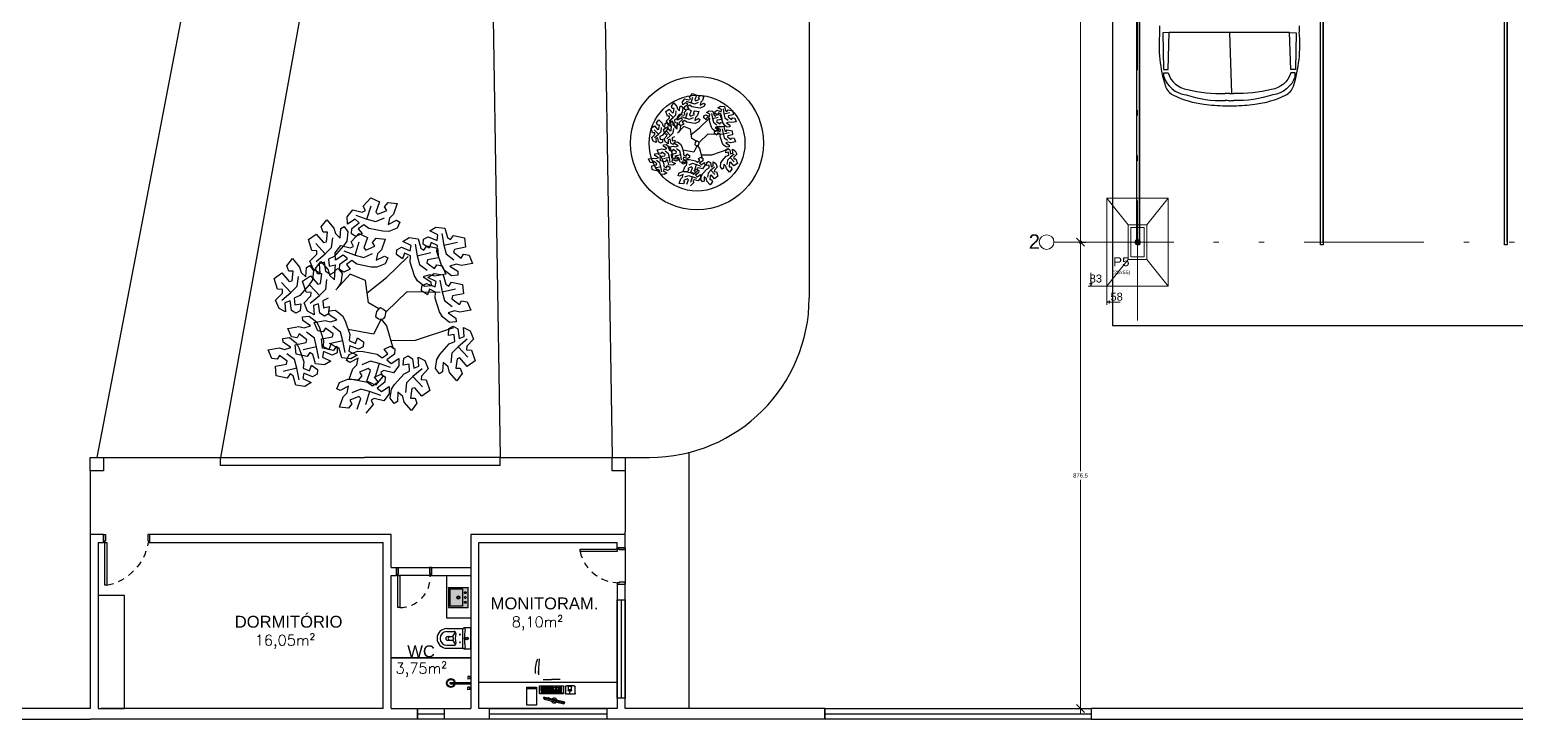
# Model space of a CAD drawing. Header units: inches. Extents: x -37 to 842, y -205 to 94.
# Drawn here: x -4.09 to 23.82, y -49.96 to -37.01 of the extents above; entities that cross this region are included whole.
import ezdxf
from ezdxf.enums import TextEntityAlignment as Align

# ---------------------------------------------------------------- set-up
doc = ezdxf.new("R2010")
doc.units = ezdxf.units.IN
doc.header["$MEASUREMENT"] = 0
for name, pattern in [('CYPE_RAYAPUNTOPUNTO', [0.45, 0.225, -0.075, 0, -0.075, 0, -0.075]), ('DASHED', [0.75, 0.5, -0.25]), ('HIDDEN2', [0.1875, 0.125, -0.0625])]:
    doc.linetypes.add(name, pattern=pattern)
for name, color, linetype in [('ABASE', 254, 'Continuous'), ('AL_MOBILIARIO', 8, 'Continuous'), ('ARQ-MOB', 253, 'Continuous'), ('ARQ-SAN', 253, 'Continuous')]:
    doc.layers.add(name, color=color, linetype=linetype)
for name, color, linetype, lineweight in [('ARQ-hatch san', 255, 'Continuous', 0), ('COTA_COTAS', 2, 'Continuous', 0), ('COTA_FORMAS', 11, 'CYPE_RAYAPUNTOPUNTO', 0), ('COTA_TEXTO', 191, 'Continuous', 0), ('COTAS_REF_LINHAS', 2, 'Continuous', 0), ('PILAR_BETAO', 2, 'Continuous', 0), ('PILAR_DIM', 103, 'Continuous', 9), ('PILAR_EIXOS', 1, 'Continuous', 0), ('PILAR_REF', 92, 'Continuous', 0), ('PONTO_FIXO', 1, 'Continuous', 0), ('SAP_CONTORNO', 41, 'Continuous', 9)]:
    doc.layers.add(name, color=color, linetype=linetype, lineweight=lineweight)
doc.styles.add('Arial', font='arial.ttf')
doc.styles.add('GA RO 1_50', font='romans.shx', dxfattribs={"height": 0.09})
doc.styles.get("Standard").update_dxf_attribs({"font": 'arial.ttf'})
doc.styles.add('T80-50', font='sanss___.ttf', dxfattribs={"height": 0.1})
doc.dimstyles.new('UM_50.000000', dxfattribs={"dimtxt": 0.2, "dimasz": 0.15, "dimexe": 0.1, "dimexo": 0.2, "dimgap": 0.1, "dimtad": 1, "dimtih": 1, "dimtoh": 1, "dimdec": 1, "dimlfac": 50, "dimzin": 0, "dimdsep": 46, "dimtxsty": 'Standard', "dimblk": 'OBLIQUE', "dimcen": 0.09, "dimdle": 0.1, "dimclrd": 256, "dimadec": 1, "dimazin": 2, "dimtfac": 1, "dimtdec": 1, "dimtofl": 0, "dimtmove": 0, "dimatfit": 3, "dimfxl": 1, "dimtolj": 1, "dimlwd": -1, "dimarcsym": 0})

# ---------------------------------------------------------------- blocks, each defined once
blk = doc.blocks.new('Eixos do pilar')
at = {"layer": 'PILAR_EIXOS'}
for p, q in [((0, -0.5), (0, 0.5)), ((-0.5, 0), (0.5, 0))]:
    blk.add_line(p, q, dxfattribs=at)
blk = doc.blocks.new('Ponto fixo Centro')
at = {"layer": 'PONTO_FIXO'}
h = blk.add_hatch(color=256, dxfattribs=at)
edge = h.paths.add_edge_path(flags=0)
edge.add_arc((0, 0), 0.001, 0, 360)
blk.add_circle((0, 0), 0.001, dxfattribs=at)
blk = doc.blocks.new('arv7p')
at = {"color": 0}
for p, q in [((110.549, -13.114), (110.69, -12.957)), ((110.619, -13.363), (110.695, -13.111)), ((110.69, -12.957), (110.854, -13.032)), ((110.854, -13.032), (110.784, -13.23)), ((110.95, -13.128), (111.016, -13.045)), ((111.016, -13.045), (111.186, -13.067)), ((111.186, -13.067), (111.116, -13.264)), ((109.759, -13.507), (109.862, -13.37)), ((109.862, -13.37), (109.998, -13.53)), ((110.249, -13.319), (110.352, -13.184)), ((110.254, -13.457), (110.249, -13.319)), ((110.396, -13.362), (110.254, -13.457)), ((110.352, -13.184), (110.53, -13.229)), ((110.475, -13.427), (110.396, -13.362)), ((110.409, -13.286), (110.619, -13.363)), ((110.53, -13.229), (110.591, -13.2)), ((110.591, -13.2), (110.549, -13.114)), ((110.549, -13.114), (110.549, -13.114)), ((110.619, -13.363), (110.782, -13.406)), ((110.782, -13.406), (110.949, -13.335)), ((110.784, -13.23), (110.824, -13.269)), ((110.824, -13.269), (110.991, -13.198)), ((110.991, -13.198), (110.95, -13.128)), ((111.042, -13.339), (111.015, -13.461)), ((111.015, -13.461), (111.174, -13.381)), ((111.116, -13.264), (111.042, -13.339)), ((111.174, -13.381), (111.237, -13.415)), ((109.519, -13.745), (109.666, -13.641)), ((109.666, -13.641), (109.802, -13.8)), ((109.797, -13.606), (109.759, -13.507)), ((109.878, -13.606), (109.797, -13.606)), ((109.857, -13.785), (109.878, -13.606)), ((109.998, -13.53), (110.025, -13.632)), ((110.025, -13.632), (110.118, -13.715)), ((110.118, -13.715), (110.128, -13.538)), ((110.128, -13.538), (110.188, -13.501)), ((110.188, -13.501), (110.262, -13.601)), ((110.262, -13.601), (110.238, -13.771)), ((110.324, -13.785), (110.465, -13.628)), ((110.329, -13.637), (110.333, -13.537)), ((110.408, -13.686), (110.329, -13.637)), ((110.333, -13.537), (110.475, -13.427)), ((110.333, -13.537), (110.333, -13.537)), ((110.529, -13.628), (110.408, -13.686)), ((110.562, -13.468), (110.456, -13.541)), ((110.456, -13.541), (110.529, -13.628)), ((110.465, -13.628), (110.629, -13.703)), ((110.656, -13.534), (110.562, -13.468)), ((110.919, -13.588), (110.656, -13.534)), ((111.027, -13.592), (110.919, -13.588)), ((111.187, -13.528), (111.027, -13.592)), ((111.237, -13.415), (111.187, -13.528)), ((111.797, -13.581), (111.915, -13.508)), ((111.951, -13.657), (111.797, -13.581)), ((111.915, -13.508), (112.083, -13.529)), ((111.935, -13.758), (111.951, -13.657)), ((112.024, -13.63), (112.062, -13.85)), ((112.083, -13.529), (112.134, -13.706)), ((112.189, -13.744), (112.243, -13.665)), ((112.243, -13.665), (112.243, -13.665)), ((112.243, -13.665), (112.449, -13.709)), ((109.584, -13.946), (109.519, -13.745)), ((109.68, -13.953), (109.584, -13.946)), ((109.584, -13.946), (109.584, -13.946)), ((109.835, -14.009), (109.655, -13.818)), ((109.802, -13.8), (109.857, -13.785)), ((109.835, -14.009), (109.954, -13.89)), ((109.954, -13.89), (109.976, -13.71)), ((110.18, -13.862), (110.002, -14.063)), ((110.024, -13.99), (110.127, -13.855)), ((110.127, -13.855), (110.305, -13.9)), ((110.238, -13.771), (110.18, -13.862)), ((110.305, -13.9), (110.366, -13.871)), ((110.366, -13.871), (110.324, -13.785)), ((110.324, -13.785), (110.324, -13.785)), ((110.395, -14.034), (110.471, -13.783)), ((110.629, -13.703), (110.559, -13.901)), ((110.559, -13.901), (110.599, -13.941)), ((110.599, -13.941), (110.766, -13.87)), ((110.725, -13.799), (110.791, -13.717)), ((110.766, -13.87), (110.725, -13.799)), ((110.791, -13.717), (110.961, -13.738)), ((110.891, -13.935), (110.817, -14.01)), ((110.961, -13.738), (110.891, -13.935)), ((111.174, -14.027), (111.177, -13.935)), ((111.177, -13.935), (111.265, -13.889)), ((111.265, -13.889), (111.265, -13.889)), ((111.265, -13.889), (111.432, -13.957)), ((111.294, -13.78), (111.412, -13.706)), ((111.448, -13.856), (111.294, -13.78)), ((111.412, -13.706), (111.58, -13.728)), ((111.432, -13.957), (111.448, -13.856)), ((111.521, -13.829), (111.56, -14.049)), ((111.58, -13.728), (111.631, -13.905)), ((111.631, -13.905), (111.686, -13.943)), ((111.677, -13.829), (111.68, -13.736)), ((111.787, -13.905), (111.677, -13.829)), ((111.68, -13.736), (111.768, -13.69)), ((111.686, -13.943), (111.74, -13.864)), ((111.74, -13.864), (111.74, -13.864)), ((111.74, -13.864), (111.946, -13.908)), ((111.768, -13.69), (111.768, -13.69)), ((111.768, -13.69), (111.935, -13.758)), ((111.826, -13.799), (111.787, -13.905)), ((111.942, -13.853), (111.826, -13.799)), ((111.932, -13.968), (111.942, -13.853)), ((111.946, -13.908), (111.963, -14.087)), ((112.062, -13.85), (112.318, -13.791)), ((112.062, -13.85), (112.106, -14.014)), ((112.134, -13.706), (112.189, -13.744)), ((112.26, -13.927), (112.245, -13.981)), ((112.466, -13.888), (112.26, -13.927)), ((112.449, -13.709), (112.466, -13.888)), ((109.114, -14.237), (109.217, -14.101)), ((109.217, -14.101), (109.353, -14.26)), ((109.546, -14.152), (109.674, -14.019)), ((109.612, -14.308), (109.546, -14.152)), ((109.649, -14.29), (109.753, -14.154)), ((109.664, -14.153), (109.835, -14.009)), ((109.674, -14.019), (109.68, -13.953)), ((109.819, -14.166), (109.723, -14.202)), ((109.723, -14.202), (109.734, -14.373)), ((109.753, -14.154), (109.888, -14.313)), ((109.843, -14.344), (109.819, -14.166)), ((110.002, -14.063), (109.898, -14.112)), ((109.898, -14.112), (109.908, -14.24)), ((109.908, -14.24), (110.02, -14.221)), ((110.02, -14.221), (110.009, -14.354)), ((110.029, -14.129), (110.024, -13.99)), ((110.172, -14.034), (110.029, -14.129)), ((110.104, -14.308), (110.108, -14.208)), ((110.108, -14.208), (110.251, -14.098)), ((110.108, -14.208), (110.108, -14.208)), ((110.251, -14.098), (110.172, -14.034)), ((110.184, -13.957), (110.395, -14.034)), ((110.337, -14.139), (110.231, -14.213)), ((110.231, -14.213), (110.304, -14.3)), ((110.431, -14.205), (110.337, -14.139)), ((110.395, -14.034), (110.558, -14.078)), ((110.695, -14.259), (110.431, -14.205)), ((110.558, -14.078), (110.724, -14.007)), ((110.817, -14.01), (110.79, -14.132)), ((110.79, -14.132), (110.949, -14.053)), ((110.962, -14.199), (110.802, -14.263)), ((110.949, -14.053), (111.012, -14.086)), ((111.012, -14.086), (110.962, -14.199)), ((110.988, -14.459), (111.394, -14.059)), ((111.284, -14.103), (111.174, -14.027)), ((111.323, -13.997), (111.284, -14.103)), ((111.439, -14.052), (111.323, -13.997)), ((111.429, -14.167), (111.439, -14.052)), ((111.514, -14.422), (111.429, -14.167)), ((111.56, -14.049), (111.815, -13.989)), ((111.56, -14.049), (111.603, -14.212)), ((111.603, -14.212), (111.748, -14.321)), ((111.757, -14.125), (111.742, -14.18)), ((111.742, -14.18), (111.887, -14.288)), ((111.963, -14.087), (111.757, -14.125)), ((111.887, -14.288), (111.928, -14.218)), ((111.928, -14.218), (112.033, -14.234)), ((112.017, -14.223), (111.932, -13.968)), ((112.068, -14.318), (112.017, -14.223)), ((112.106, -14.014), (112.251, -14.123)), ((112.294, -14.204), (112.175, -14.242)), ((112.245, -13.981), (112.39, -14.09)), ((112.396, -14.231), (112.294, -14.204)), ((112.39, -14.09), (112.431, -14.019)), ((112.602, -14.193), (112.396, -14.231)), ((112.431, -14.019), (112.535, -14.036)), ((112.535, -14.036), (112.602, -14.193)), ((108.875, -14.475), (109.021, -14.371)), ((108.94, -14.676), (108.875, -14.475)), ((109.021, -14.371), (109.158, -14.53)), ((109.152, -14.336), (109.114, -14.237)), ((109.234, -14.336), (109.152, -14.336)), ((109.212, -14.516), (109.234, -14.336)), ((109.31, -14.62), (109.332, -14.44)), ((109.353, -14.26), (109.381, -14.362)), ((109.381, -14.362), (109.473, -14.446)), ((109.41, -14.528), (109.556, -14.424)), ((109.473, -14.446), (109.484, -14.269)), ((109.484, -14.269), (109.544, -14.231)), ((109.593, -14.501), (109.536, -14.592)), ((109.544, -14.231), (109.617, -14.331)), ((109.556, -14.424), (109.693, -14.583)), ((109.617, -14.331), (109.593, -14.501)), ((109.734, -14.373), (109.612, -14.308)), ((109.687, -14.389), (109.649, -14.29)), ((109.769, -14.389), (109.687, -14.389)), ((109.747, -14.568), (109.769, -14.389)), ((109.927, -14.398), (109.843, -14.344)), ((109.843, -14.344), (109.843, -14.344)), ((109.845, -14.673), (109.867, -14.493)), ((109.888, -14.313), (109.916, -14.415)), ((109.916, -14.415), (110.008, -14.498)), ((110.009, -14.354), (109.927, -14.398)), ((110.008, -14.498), (110.019, -14.321)), ((110.019, -14.321), (110.079, -14.284)), ((110.301, -14.396), (110.031, -14.69)), ((110.079, -14.284), (110.152, -14.384)), ((110.183, -14.357), (110.104, -14.308)), ((110.152, -14.384), (110.128, -14.554)), ((110.304, -14.3), (110.183, -14.357)), ((110.594, -14.511), (110.301, -14.396)), ((110.625, -14.744), (110.988, -14.459)), ((110.802, -14.263), (110.695, -14.259)), ((111.565, -14.517), (111.514, -14.422)), ((111.791, -14.403), (111.672, -14.441)), ((111.672, -14.441), (111.82, -14.539)), ((111.763, -14.458), (111.881, -14.384)), ((111.917, -14.534), (111.763, -14.458)), ((111.893, -14.43), (111.791, -14.403)), ((111.881, -14.384), (112.049, -14.406)), ((112.099, -14.392), (111.893, -14.43)), ((111.99, -14.507), (112.029, -14.727)), ((112.033, -14.234), (112.099, -14.392)), ((112.049, -14.406), (112.1, -14.583)), ((112.203, -14.424), (112.068, -14.318)), ((112.175, -14.242), (112.323, -14.34)), ((112.326, -14.411), (112.203, -14.424)), ((112.323, -14.34), (112.326, -14.411)), ((108.902, -14.882), (109.03, -14.749)), ((109.035, -14.683), (108.94, -14.676)), ((108.94, -14.676), (108.94, -14.676)), ((109.19, -14.739), (109.011, -14.548)), ((109.019, -14.883), (109.19, -14.739)), ((109.03, -14.749), (109.035, -14.683)), ((109.158, -14.53), (109.212, -14.516)), ((109.19, -14.739), (109.31, -14.62)), ((109.536, -14.592), (109.357, -14.793)), ((109.475, -14.729), (109.41, -14.528)), ((109.57, -14.736), (109.475, -14.729)), ((109.475, -14.729), (109.475, -14.729)), ((109.725, -14.792), (109.546, -14.601)), ((109.565, -14.802), (109.57, -14.736)), ((109.693, -14.583), (109.747, -14.568)), ((109.725, -14.792), (109.845, -14.673)), ((110.128, -14.554), (110.071, -14.645)), ((110.65, -14.932), (110.594, -14.511)), ((110.977, -15.1), (111.371, -14.722)), ((111.371, -14.722), (111.991, -14.732)), ((111.7, -14.623), (111.565, -14.517)), ((111.643, -14.705), (111.646, -14.613)), ((111.753, -14.781), (111.643, -14.705)), ((111.646, -14.613), (111.734, -14.567)), ((111.823, -14.61), (111.7, -14.623)), ((111.734, -14.567), (111.734, -14.567)), ((111.734, -14.567), (111.901, -14.634)), ((111.792, -14.675), (111.753, -14.781)), ((111.908, -14.73), (111.792, -14.675)), ((111.82, -14.539), (111.823, -14.61)), ((111.899, -14.844), (111.908, -14.73)), ((111.901, -14.634), (111.917, -14.534)), ((112.029, -14.727), (112.284, -14.667)), ((112.029, -14.727), (112.072, -14.89)), ((112.1, -14.583), (112.155, -14.621)), ((112.155, -14.621), (112.209, -14.542)), ((112.209, -14.542), (112.209, -14.542)), ((112.209, -14.542), (112.415, -14.586)), ((112.432, -14.765), (112.226, -14.803)), ((112.415, -14.586), (112.432, -14.765)), ((108.967, -15.038), (108.902, -14.882)), ((109.09, -15.103), (108.967, -15.038)), ((109.174, -14.896), (109.079, -14.932)), ((109.079, -14.932), (109.09, -15.103)), ((109.198, -15.074), (109.174, -14.896)), ((109.357, -14.793), (109.253, -14.842)), ((109.253, -14.842), (109.264, -14.97)), ((109.264, -14.97), (109.375, -14.951)), ((109.375, -14.951), (109.364, -15.084)), ((109.437, -14.935), (109.565, -14.802)), ((109.502, -15.091), (109.437, -14.935)), ((109.554, -14.936), (109.725, -14.792)), ((109.709, -14.949), (109.614, -14.985)), ((109.614, -14.985), (109.625, -15.156)), ((109.733, -15.127), (109.709, -14.949)), ((109.892, -14.846), (109.788, -14.895)), ((109.788, -14.895), (109.799, -15.023)), ((109.799, -15.023), (109.91, -15.004)), ((109.91, -15.004), (109.899, -15.137)), ((110.842, -15.047), (110.65, -14.932)), ((110.841, -15.047), (110.798, -15.097)), ((110.874, -15.028), (110.841, -15.047)), ((110.931, -15.06), (110.874, -15.028)), ((110.977, -15.1), (110.931, -15.06)), ((111.983, -15.1), (111.899, -14.844)), ((112.072, -14.89), (112.217, -14.999)), ((112.226, -14.803), (112.211, -14.858)), ((112.211, -14.858), (112.356, -14.966)), ((112.356, -14.966), (112.397, -14.896)), ((112.397, -14.896), (112.502, -14.912)), ((112.502, -14.912), (112.568, -15.07)), ((109.283, -15.128), (109.198, -15.074)), ((109.198, -15.074), (109.198, -15.074)), ((109.364, -15.084), (109.283, -15.128)), ((109.41, -15.196), (109.533, -15.183)), ((109.412, -15.267), (109.41, -15.196)), ((109.56, -15.365), (109.412, -15.267)), ((109.625, -15.156), (109.502, -15.091)), ((109.533, -15.183), (109.668, -15.289)), ((109.627, -15.301), (109.834, -15.263)), ((109.694, -15.459), (109.627, -15.301)), ((109.668, -15.289), (109.719, -15.384)), ((109.818, -15.181), (109.733, -15.127)), ((109.733, -15.127), (109.733, -15.127)), ((109.899, -15.137), (109.818, -15.181)), ((109.834, -15.263), (109.935, -15.291)), ((109.903, -15.084), (110.027, -15.07)), ((109.906, -15.155), (109.903, -15.084)), ((110.054, -15.252), (109.906, -15.155)), ((109.935, -15.291), (110.054, -15.252)), ((110.027, -15.07), (110.162, -15.176)), ((110.162, -15.176), (110.212, -15.272)), ((110.212, -15.272), (110.297, -15.527)), ((110.887, -15.237), (110.74, -15.521)), ((110.798, -15.097), (110.781, -15.186)), ((110.781, -15.186), (110.832, -15.233)), ((110.832, -15.233), (110.887, -15.237)), ((110.887, -15.237), (110.933, -15.228)), ((110.887, -15.237), (110.988, -15.363)), ((110.933, -15.228), (110.961, -15.194)), ((110.961, -15.194), (110.975, -15.121)), ((110.975, -15.121), (110.977, -15.1)), ((112.034, -15.195), (111.983, -15.1)), ((112.169, -15.301), (112.034, -15.195)), ((112.26, -15.081), (112.141, -15.119)), ((112.141, -15.119), (112.289, -15.217)), ((112.292, -15.288), (112.169, -15.301)), ((112.362, -15.108), (112.26, -15.081)), ((112.289, -15.217), (112.292, -15.288)), ((112.568, -15.07), (112.362, -15.108)), ((109.039, -15.6), (109.162, -15.586)), ((109.042, -15.671), (109.039, -15.6)), ((109.134, -15.414), (109.34, -15.376)), ((109.2, -15.571), (109.134, -15.414)), ((109.162, -15.586), (109.297, -15.692)), ((109.305, -15.588), (109.2, -15.571)), ((109.345, -15.517), (109.305, -15.588)), ((109.34, -15.376), (109.441, -15.403)), ((109.49, -15.626), (109.345, -15.517)), ((109.441, -15.403), (109.56, -15.365)), ((109.63, -15.593), (109.485, -15.484)), ((109.673, -15.757), (109.63, -15.593)), ((109.798, -15.476), (109.694, -15.459)), ((109.719, -15.384), (109.803, -15.639)), ((109.763, -15.606), (109.969, -15.568)), ((109.781, -15.786), (109.763, -15.606)), ((109.839, -15.405), (109.798, -15.476)), ((109.984, -15.514), (109.839, -15.405)), ((109.969, -15.568), (109.984, -15.514)), ((110.123, -15.481), (109.979, -15.372)), ((110.167, -15.644), (110.123, -15.481)), ((110.74, -15.521), (110.267, -15.436)), ((110.297, -15.527), (110.287, -15.641)), ((110.403, -15.696), (110.443, -15.59)), ((110.443, -15.59), (110.553, -15.666)), ((110.988, -15.363), (111.112, -15.794)), ((111.529, -15.636), (112.25, -15.394)), ((112.147, -15.547), (112.158, -15.413)), ((112.259, -15.528), (112.147, -15.547)), ((112.158, -15.413), (112.24, -15.37)), ((112.24, -15.37), (112.324, -15.423)), ((112.269, -15.656), (112.259, -15.528)), ((112.324, -15.423), (112.324, -15.423)), ((112.324, -15.423), (112.348, -15.602)), ((112.503, -15.615), (112.332, -15.758)), ((112.348, -15.602), (112.444, -15.565)), ((112.444, -15.565), (112.433, -15.394)), ((112.433, -15.394), (112.555, -15.459)), ((112.62, -15.616), (112.493, -15.748)), ((112.555, -15.459), (112.62, -15.616)), ((108.763, -15.817), (108.969, -15.78)), ((108.83, -15.975), (108.763, -15.817)), ((108.969, -15.78), (109.071, -15.807)), ((109.19, -15.769), (109.042, -15.671)), ((109.071, -15.807), (109.19, -15.769)), ((109.259, -15.997), (109.114, -15.888)), ((109.27, -15.719), (109.476, -15.68)), ((109.287, -15.898), (109.27, -15.719)), ((109.493, -15.942), (109.287, -15.898)), ((109.297, -15.692), (109.348, -15.788)), ((109.348, -15.788), (109.433, -16.043)), ((109.673, -15.757), (109.418, -15.816)), ((109.476, -15.68), (109.49, -15.626)), ((109.547, -15.863), (109.493, -15.942)), ((109.602, -15.901), (109.547, -15.863)), ((109.652, -16.078), (109.602, -15.901)), ((109.712, -15.977), (109.673, -15.757)), ((109.987, -15.829), (109.781, -15.786)), ((109.801, -15.849), (109.785, -15.95)), ((109.803, -15.639), (109.794, -15.754)), ((109.794, -15.754), (109.91, -15.808)), ((109.967, -15.917), (109.801, -15.849)), ((109.91, -15.808), (109.949, -15.702)), ((110.167, -15.644), (109.911, -15.704)), ((109.949, -15.702), (110.059, -15.778)), ((110.056, -15.871), (109.967, -15.917)), ((110.041, -15.75), (109.987, -15.829)), ((109.987, -15.829), (109.987, -15.829)), ((110.096, -15.788), (110.041, -15.75)), ((110.059, -15.778), (110.056, -15.871)), ((110.146, -15.965), (110.096, -15.788)), ((110.206, -15.865), (110.167, -15.644)), ((110.295, -15.737), (110.278, -15.837)), ((110.278, -15.837), (110.432, -15.914)), ((110.282, -15.905), (110.441, -15.841)), ((110.287, -15.641), (110.403, -15.696)), ((110.461, -15.805), (110.295, -15.737)), ((110.441, -15.841), (110.549, -15.845)), ((110.55, -15.759), (110.461, -15.805)), ((110.461, -15.805), (110.461, -15.805)), ((110.549, -15.845), (110.812, -15.899)), ((110.553, -15.666), (110.55, -15.759)), ((110.812, -15.899), (110.907, -15.965)), ((110.907, -15.965), (111.012, -15.891)), ((110.94, -15.804), (111.061, -15.747)), ((111.012, -15.891), (110.94, -15.804)), ((111.135, -15.896), (110.993, -16.006)), ((111.061, -15.747), (111.139, -15.796)), ((111.068, -15.639), (111.529, -15.636)), ((111.139, -15.796), (111.135, -15.896)), ((111.135, -15.896), (111.135, -15.896)), ((111.986, -15.905), (112.165, -15.704)), ((112.165, -15.704), (112.269, -15.656)), ((112.212, -15.878), (112.191, -16.058)), ((112.332, -15.758), (112.212, -15.878)), ((112.332, -15.758), (112.512, -15.95)), ((112.493, -15.748), (112.487, -15.815)), ((112.487, -15.815), (112.582, -15.822)), ((112.582, -15.822), (112.582, -15.822)), ((112.582, -15.822), (112.648, -16.022)), ((108.934, -15.992), (108.83, -15.975)), ((108.899, -16.122), (109.105, -16.084)), ((108.916, -16.302), (108.899, -16.122)), ((108.975, -15.921), (108.934, -15.992)), ((109.12, -16.03), (108.975, -15.921)), ((109.303, -16.16), (109.047, -16.22)), ((109.105, -16.084), (109.12, -16.03)), ((109.303, -16.16), (109.259, -15.997)), ((109.342, -16.381), (109.303, -16.16)), ((109.433, -16.043), (109.423, -16.158)), ((109.423, -16.158), (109.539, -16.212)), ((109.493, -15.942), (109.493, -15.942)), ((109.539, -16.212), (109.578, -16.106)), ((109.578, -16.106), (109.689, -16.182)), ((109.821, -16.099), (109.652, -16.078)), ((109.689, -16.182), (109.685, -16.275)), ((109.785, -15.95), (109.938, -16.026)), ((109.938, -16.026), (109.821, -16.099)), ((109.967, -15.917), (109.967, -15.917)), ((110.314, -15.987), (110.146, -15.965)), ((110.232, -16.018), (110.282, -15.905)), ((110.295, -16.051), (110.232, -16.018)), ((110.282, -16.366), (110.352, -16.169)), ((110.453, -15.972), (110.295, -16.051)), ((110.432, -15.914), (110.314, -15.987)), ((110.352, -16.169), (110.427, -16.094)), ((110.427, -16.094), (110.453, -15.972)), ((110.644, -16.163), (110.478, -16.235)), ((110.686, -16.026), (110.519, -16.097)), ((110.684, -16.203), (110.644, -16.163)), ((110.849, -16.07), (110.686, -16.026)), ((110.849, -16.07), (110.773, -16.322)), ((111.059, -16.147), (110.849, -16.07)), ((110.993, -16.006), (111.072, -16.07)), ((111.072, -16.07), (111.215, -15.975)), ((111.22, -16.114), (111.117, -16.249)), ((111.215, -15.975), (111.22, -16.114)), ((111.297, -16.105), (111.308, -15.972)), ((111.409, -16.086), (111.297, -16.105)), ((111.308, -15.972), (111.39, -15.928)), ((111.39, -15.928), (111.474, -15.982)), ((111.42, -16.214), (111.409, -16.086)), ((111.474, -15.982), (111.474, -15.982)), ((111.474, -15.982), (111.499, -16.16)), ((111.654, -16.173), (111.482, -16.317)), ((111.499, -16.16), (111.594, -16.124)), ((111.594, -16.124), (111.583, -15.953)), ((111.583, -15.953), (111.705, -16.018)), ((111.771, -16.174), (111.643, -16.307)), ((111.705, -16.018), (111.771, -16.174)), ((111.905, -16.167), (111.929, -15.997)), ((111.978, -16.267), (111.905, -16.167)), ((111.929, -15.997), (111.986, -15.905)), ((112.049, -16.052), (112.038, -16.229)), ((112.142, -16.136), (112.049, -16.052)), ((112.169, -16.238), (112.142, -16.136)), ((112.31, -15.982), (112.289, -16.162)), ((112.289, -16.162), (112.37, -16.162)), ((112.365, -15.968), (112.31, -15.982)), ((112.501, -16.127), (112.365, -15.968)), ((112.37, -16.162), (112.408, -16.261)), ((112.648, -16.022), (112.501, -16.127)), ((109.122, -16.345), (108.916, -16.302)), ((109.176, -16.267), (109.122, -16.345)), ((109.122, -16.345), (109.122, -16.345)), ((109.231, -16.305), (109.176, -16.267)), ((109.282, -16.481), (109.231, -16.305)), ((109.43, -16.253), (109.414, -16.354)), ((109.414, -16.354), (109.568, -16.43)), ((109.597, -16.321), (109.43, -16.253)), ((109.568, -16.43), (109.45, -16.503)), ((109.685, -16.275), (109.597, -16.321)), ((109.597, -16.321), (109.597, -16.321)), ((110.05, -16.545), (110.1, -16.431)), ((110.1, -16.431), (110.259, -16.367)), ((110.259, -16.367), (110.367, -16.371)), ((110.452, -16.387), (110.282, -16.366)), ((110.367, -16.371), (110.631, -16.425)), ((110.519, -16.305), (110.452, -16.387)), ((110.478, -16.235), (110.519, -16.305)), ((110.614, -16.401), (110.684, -16.203)), ((110.778, -16.476), (110.614, -16.401)), ((110.631, -16.425), (110.725, -16.491)), ((110.725, -16.491), (110.83, -16.418)), ((110.758, -16.331), (110.879, -16.273)), ((110.83, -16.418), (110.758, -16.331)), ((110.919, -16.319), (110.778, -16.476)), ((110.953, -16.422), (110.811, -16.533)), ((110.938, -16.204), (110.878, -16.233)), ((110.878, -16.233), (110.919, -16.319)), ((110.879, -16.273), (110.958, -16.322)), ((110.919, -16.319), (110.919, -16.319)), ((111.117, -16.249), (110.938, -16.204)), ((110.958, -16.322), (110.953, -16.422)), ((110.953, -16.422), (110.953, -16.422)), ((111.137, -16.464), (111.316, -16.263)), ((111.316, -16.263), (111.42, -16.214)), ((111.363, -16.436), (111.341, -16.616)), ((111.482, -16.317), (111.363, -16.436)), ((111.482, -16.317), (111.662, -16.508)), ((111.643, -16.307), (111.637, -16.373)), ((111.637, -16.373), (111.733, -16.38)), ((111.733, -16.38), (111.733, -16.38)), ((111.733, -16.38), (111.798, -16.581)), ((112.038, -16.229), (111.978, -16.267)), ((112.305, -16.397), (112.169, -16.238)), ((112.408, -16.261), (112.305, -16.397)), ((109.45, -16.503), (109.282, -16.481)), ((110.113, -16.578), (110.05, -16.545)), ((110.101, -16.893), (110.171, -16.695)), ((110.271, -16.499), (110.113, -16.578)), ((110.171, -16.695), (110.245, -16.621)), ((110.245, -16.621), (110.271, -16.499)), ((110.463, -16.69), (110.296, -16.761)), ((110.504, -16.553), (110.337, -16.624)), ((110.433, -16.927), (110.502, -16.73)), ((110.502, -16.73), (110.463, -16.69)), ((110.667, -16.597), (110.504, -16.553)), ((110.667, -16.597), (110.591, -16.848)), ((110.877, -16.673), (110.667, -16.597)), ((110.756, -16.731), (110.696, -16.759)), ((110.935, -16.775), (110.756, -16.731)), ((110.811, -16.533), (110.89, -16.597)), ((110.89, -16.597), (111.033, -16.502)), ((111.038, -16.64), (110.935, -16.775)), ((111.033, -16.502), (111.038, -16.64)), ((111.055, -16.725), (111.08, -16.555)), ((111.129, -16.825), (111.055, -16.725)), ((111.08, -16.555), (111.137, -16.464)), ((111.199, -16.61), (111.189, -16.787)), ((111.292, -16.694), (111.199, -16.61)), ((111.319, -16.796), (111.292, -16.694)), ((111.461, -16.54), (111.439, -16.72)), ((111.439, -16.72), (111.521, -16.72)), ((111.515, -16.526), (111.461, -16.54)), ((111.651, -16.685), (111.515, -16.526)), ((111.521, -16.72), (111.558, -16.819)), ((111.798, -16.581), (111.651, -16.685)), ((110.27, -16.914), (110.101, -16.893)), ((110.337, -16.832), (110.27, -16.914)), ((110.296, -16.761), (110.337, -16.832)), ((110.737, -16.845), (110.596, -17.002)), ((110.696, -16.759), (110.737, -16.845)), ((110.737, -16.845), (110.737, -16.845)), ((111.189, -16.787), (111.129, -16.825)), ((111.455, -16.955), (111.319, -16.796)), ((111.558, -16.819), (111.455, -16.955))]:
    blk.add_line(p, q, dxfattribs=at)
blk = doc.blocks.new('BACIA')
at = {"layer": 'ARQ-SAN'}
for p, q in [((-8575.33, 17786.267), (-8575.33, 17785.963)), ((-8575.275, 17786.267), (-8575.275, 17786.131)), ((-8575.182, 17786.157), (-8575.263, 17786.107)), ((-8575.18, 17786.253), (-8575.18, 17786.167)), ((-8575.125, 17786.152), (-8575.165, 17786.152)), ((-8575.11, 17786.253), (-8575.11, 17786.167)), ((-8575.109, 17786.157), (-8575.028, 17786.108)), ((-8575.015, 17786.267), (-8575.015, 17786.131)), ((-8574.96, 17786.267), (-8574.96, 17785.964)), ((-8575.345, 17785.832), (-8575.345, 17785.941)), ((-8575.33, 17785.817), (-8574.96, 17785.817)), ((-8575.32, 17785.966), (-8574.97, 17785.966)), ((-8574.945, 17785.832), (-8574.945, 17785.941))]:
    blk.add_line(p, q, dxfattribs=at)
for radius in [0.025, 0.018]:
    blk.add_circle((-8575.145, 17785.894), radius, dxfattribs=at)
for centre, radius, start, end in [((-8575.145, 17786.267), 0.185, 0.0016, 180.0016), ((-8575.145, 17786.267), 0.13, 0.0016, 180.0016), ((-8575.243, 17786.131), 0.032, 180.0016, 283.3342), ((-8575.145, 17785.718), 0.393, 76.6654, 103.3269), ((-8575.218, 17786.022), 0.0075, 90.0016, 270.0016), ((-8575.218, 17786.022), 0.0075, 270.0016, 90.0016), ((-8575.145, 17786.253), 0.035, 0.0016, 180.0016), ((-8575.17, 17786.226), 0.01, 116.4013, 180.0016), ((-8575.165, 17786.167), 0.015, 180.0016, 269.9975), ((-8575.145, 17786.176), 0.0663, 63.6164, 116.3867), ((-8575.125, 17786.167), 0.015, 270.0094, 359.9937), ((-8575.12, 17786.226), 0.01, 0.0016, 63.6018), ((-8575.073, 17786.022), 0.0075, 90.0016, 270.0016), ((-8575.073, 17786.022), 0.0075, 270.0016, 90.0016), ((-8575.047, 17786.131), 0.032, 256.6692, 0.0016), ((-8575.32, 17785.941), 0.025, 89.999, 180.0041), ((-8575.33, 17785.832), 0.015, 180.0016, 269.9975), ((-8575.315, 17785.95), 0.025, 180.0016, 280.5955), ((-8575.145, 17785.041), 0.9, 79.4075, 100.5881), ((-8574.975, 17785.95), 0.025, 259.4091, 359.7684), ((-8574.97, 17785.941), 0.025, 359.999, 90.0041), ((-8574.96, 17785.832), 0.015, 270.0094, 359.9937)]:
    blk.add_arc(centre, radius, start, end, dxfattribs=at)
blk = doc.blocks.new('L73_p')
at = {"layer": 'ARQ-hatch san', "true_color": 0xffffff}
h = blk.add_hatch(color=7, dxfattribs=at)
h.dxf.hatch_style = 2
h.paths.add_polyline_path([(-0.203, -0.201, 0.414214), (-0.201, -0.203), (0.201, -0.203, 0.414214), (0.203, -0.201), (0.203, 0.201, 0.416666), (0.201, 0.203), (-0.201, 0.203, 0.414214), (-0.203, 0.201)])
h.paths.add_polyline_path([(0.173, 0.088, -0.414601), (0.178, 0.083), (0.177, -0.173, -0.413826), (0.173, -0.177), (-0.172, -0.177, -0.06721), (-0.174, -0.177), (-0.175, -0.177), (-0.175, -0.177, -0.054879), (-0.176, -0.176), (-0.176, -0.176), (-0.176, -0.176, -0.066644), (-0.177, -0.175), (-0.177, -0.174), (-0.177, -0.174, -0.052691), (-0.178, -0.172), (-0.178, 0.083, -0.414578), (-0.173, 0.088)], flags=16)
h.paths.add_polyline_path([(-0.101, 0.163, -1), (-0.101, 0.128, -1)], flags=16)
h.paths.add_polyline_path([(0, 0.163, -1), (0, 0.128, -1)], flags=0)
h.paths.add_polyline_path([(0, 0.033, -1), (0, -0.033, -1)], flags=0)
h.paths.add_polyline_path([(0, 0.023, -1), (0, -0.023, -1)], flags=0)
h.paths.add_polyline_path([(0.101, 0.163, -1), (0.101, 0.128, -1)], flags=16)
h.paths.add_polyline_path([(-0.101, 0.163, 1), (-0.101, 0.128, 1)], flags=0)
h.paths.add_polyline_path([(0, 0.128, 1), (0, 0.163, 1)], flags=16)
h.paths.add_polyline_path([(0.101, 0.128, 1), (0.101, 0.163, 1)], flags=16)
for points in [[(0.201, -0.203), (-0.201, -0.203, -0.414214), (-0.203, -0.201), (-0.203, 0.201, -0.414214), (-0.201, 0.203), (0.201, 0.203)], [(-0.178, -0.172, 0.414577), (-0.172, -0.177)]]:
    blk.add_lwpolyline(points, format="xyb")
for points in [[(-0.172, -0.177), (0.173, -0.177, 0.413827), (0.177, -0.173), (0.178, 0.083, 0.414601), (0.173, 0.088), (-0.173, 0.088, 0.414577), (-0.178, 0.083), (-0.178, -0.172), (-0.177, -0.174), (-0.177, -0.174), (-0.177, -0.175), (-0.176, -0.176), (-0.175, -0.177), (-0.175, -0.177), (-0.174, -0.177)], [(0, 0.033, 1), (0, -0.033, 1)], [(0, 0.023, 1), (0, -0.023, 1)], [(0, 0.163, 1), (0, 0.128, 1)], [(0.203, 0.201, 0.414214), (0.201, 0.203, -0.414214)], [(0.203, -0.201, -0.414214), (0.201, -0.203, 0.414214)]]:
    blk.add_lwpolyline(points, format="xyb", close=True)
at = {"linetype": 'DASHED'}
for points in [[(-0.101, 0.163, 1), (-0.101, 0.128, 1)], [(0.101, 0.163, 1), (0.101, 0.128, 1)]]:
    blk.add_lwpolyline(points, format="xyb", close=True, dxfattribs=at)
for points in [[(0.203, -0.201), (0.203, 0.201)], [(0.172, -0.177), (-0.172, -0.177)]]:
    blk.add_lwpolyline(points)
blk = doc.blocks.new('CHUVEIRO')
at = {"layer": 'ARQ-SAN'}
for p, q in [((-8578.802, 17789.545), (-8578.819, 17789.545)), ((-8578.802, 17789.515), (-8578.819, 17789.515)), ((-8578.439, 17789.442), (-8578.819, 17789.442)), ((-8578.439, 17789.417), (-8578.819, 17789.417)), ((-8578.802, 17789.551), (-8578.762, 17789.555)), ((-8578.802, 17789.551), (-8578.802, 17789.508)), ((-8578.802, 17789.508), (-8578.762, 17789.505)), ((-8578.762, 17789.555), (-8578.762, 17789.505)), ((-8578.802, 17789.345), (-8578.819, 17789.345)), ((-8578.802, 17789.315), (-8578.819, 17789.315)), ((-8578.802, 17789.351), (-8578.762, 17789.354)), ((-8578.802, 17789.308), (-8578.802, 17789.351)), ((-8578.802, 17789.308), (-8578.762, 17789.304)), ((-8578.762, 17789.304), (-8578.762, 17789.354))]:
    blk.add_line(p, q, dxfattribs=at)
blk.add_lwpolyline([(-8578.819, 17789.442), (-8578.819, 17789.417)], dxfattribs=at)
for centre, radius, start, end in [((-8578.442, 17789.43), 0.0825, 188.4801, 171.5199), ((-8578.442, 17789.43), 0.0693, 190.118, 169.882), ((-8578.439, 17789.43), 0.0122, 270, 90)]:
    blk.add_arc(centre, radius, start, end, dxfattribs=at)
blk = doc.blocks.new('computadro')
at = {"layer": 'ARQ-MOB', "color": 252, "true_color": 0x939598}
for p, q in [((3249.525, 1236.357), (3249.525, 1236.191)), ((3249.541, 1236.366), (3249.66, 1236.366)), ((3249.593, 1236.299), (3249.655, 1236.299)), ((3249.61, 1236.235), (3249.61, 1236.299)), ((3249.68, 1236.346), (3249.68, 1236.202)), ((3249.353, 1236.165), (3249.344, 1236.152)), ((3249.431, 1235.783), (3249.344, 1236.152)), ((3249.353, 1236.165), (3249.373, 1236.17)), ((3249.353, 1236.165), (3249.446, 1235.776)), ((3249.368, 1236.169), (3249.46, 1235.779)), ((3249.373, 1236.17), (3249.465, 1235.78)), ((3249.677, 1236.148), (3249.538, 1236.148)), ((3249.538, 1235.698), (3249.538, 1236.148)), ((3249.66, 1236.182), (3249.541, 1236.182)), ((3249.548, 1236.118), (3249.548, 1235.728)), ((3249.563, 1236.118), (3249.548, 1236.118)), ((3249.563, 1236.118), (3249.563, 1235.728)), ((3249.581, 1236.117), (3249.581, 1236.057)), ((3249.581, 1236.117), (3249.656, 1236.117)), ((3249.581, 1236.102), (3249.656, 1236.102)), ((3249.581, 1236.087), (3249.656, 1236.087)), ((3249.581, 1236.072), (3249.656, 1236.072)), ((3249.581, 1236.057), (3249.656, 1236.057)), ((3249.582, 1236.035), (3249.612, 1236.035)), ((3249.582, 1236.035), (3249.582, 1235.99)), ((3249.582, 1236.02), (3249.612, 1236.02)), ((3249.583, 1236.245), (3249.583, 1236.289)), ((3249.61, 1236.277), (3249.583, 1236.277)), ((3249.61, 1236.257), (3249.583, 1236.257)), ((3249.655, 1236.235), (3249.593, 1236.235)), ((3249.596, 1236.117), (3249.596, 1236.057)), ((3249.597, 1236.035), (3249.597, 1235.99)), ((3249.611, 1236.117), (3249.611, 1236.057)), ((3249.612, 1236.035), (3249.612, 1235.99)), ((3249.626, 1236.117), (3249.626, 1236.057)), ((3249.627, 1236.02), (3249.627, 1236.005)), ((3249.627, 1236.02), (3249.657, 1236.02)), ((3249.641, 1236.117), (3249.641, 1236.057)), ((3249.642, 1236.035), (3249.642, 1235.99)), ((3249.642, 1236.035), (3249.657, 1236.035)), ((3249.656, 1236.057), (3249.656, 1236.118)), ((3249.656, 1236.117), (3249.656, 1236.057)), ((3249.657, 1236.035), (3249.657, 1235.99)), ((3249.665, 1236.289), (3249.665, 1236.245)), ((3249.677, 1235.698), (3249.677, 1236.148)), ((3249.446, 1235.776), (3249.431, 1235.783)), ((3249.446, 1235.776), (3249.465, 1235.78)), ((3249.581, 1235.967), (3249.656, 1235.967)), ((3249.581, 1235.967), (3249.581, 1235.727)), ((3249.581, 1235.952), (3249.656, 1235.952)), ((3249.581, 1235.937), (3249.656, 1235.937)), ((3249.581, 1235.922), (3249.641, 1235.922)), ((3249.581, 1235.907), (3249.641, 1235.907)), ((3249.581, 1235.892), (3249.641, 1235.892)), ((3249.581, 1235.877), (3249.641, 1235.877)), ((3249.581, 1235.862), (3249.641, 1235.862)), ((3249.581, 1235.847), (3249.641, 1235.847)), ((3249.581, 1235.832), (3249.641, 1235.832)), ((3249.581, 1235.832), (3249.641, 1235.832)), ((3249.581, 1235.817), (3249.641, 1235.817)), ((3249.581, 1235.802), (3249.641, 1235.802)), ((3249.581, 1235.787), (3249.641, 1235.787)), ((3249.581, 1235.772), (3249.641, 1235.772)), ((3249.581, 1235.757), (3249.656, 1235.757)), ((3249.581, 1235.742), (3249.656, 1235.742)), ((3249.582, 1236.005), (3249.612, 1236.005)), ((3249.582, 1235.99), (3249.612, 1235.99)), ((3249.596, 1235.967), (3249.596, 1235.727)), ((3249.611, 1235.967), (3249.611, 1235.727)), ((3249.626, 1235.967), (3249.626, 1235.727)), ((3249.627, 1236.005), (3249.657, 1236.005)), ((3249.641, 1235.967), (3249.641, 1235.727)), ((3249.642, 1235.99), (3249.657, 1235.99)), ((3249.656, 1235.967), (3249.656, 1235.727)), ((3249.657, 1235.641), (3249.316, 1235.641)), ((3249.316, 1235.641), (3249.316, 1235.461)), ((3249.316, 1235.461), (3249.657, 1235.461)), ((3249.538, 1235.698), (3249.677, 1235.698)), ((3249.548, 1235.728), (3249.563, 1235.728)), ((3249.581, 1235.727), (3249.656, 1235.727)), ((3249.627, 1235.461), (3249.627, 1235.641)), ((3249.657, 1235.461), (3249.657, 1235.641))]:
    blk.add_line(p, q, dxfattribs=at)
for centre, radius, start, end in [((3249.541, 1236.346), 0.02, 90, 145.8256), ((3249.593, 1236.289), 0.01, 90, 180), ((3249.655, 1236.289), 0.01, 0, 90), ((3249.66, 1236.346), 0.02, 0, 90), ((3249.403, 1235.971), 0.0507, 121.9166, 264.7273), ((3249.403, 1235.971), 0.0507, 301.9443, 84.755), ((3249.541, 1236.202), 0.02, 214.1744, 270), ((3249.593, 1236.245), 0.01, 180, 270), ((3249.655, 1236.245), 0.01, 270, 0), ((3249.66, 1236.202), 0.02, 270, 0)]:
    blk.add_arc(centre, radius, start, end, dxfattribs=at)
blk.add_open_spline([(3249.583, 1236.267), (3249.571, 1236.269), (3249.559, 1236.274), (3249.525, 1236.248)], degree=3, dxfattribs=at)
blk = doc.blocks.new('_OBLIQUE')
at = {"color": 0, "linetype": 'ByBlock', "lineweight": -2}
blk.add_line((-0.5, -0.5), (0.5, 0.5), dxfattribs=at)
blk = doc.blocks.new('*D104')
at = {"layer": 'COTA_COTAS', "color": 0, "lineweight": -2, "transparency": 16777216}
for p, q in [((15.638, -40.998), (15.751, -40.998)), ((15.638, -49.763), (15.751, -49.763))]:
    blk.add_line(p, q, dxfattribs=at)
at = {"layer": 'COTA_COTAS', "transparency": 16777216}
for p, q in [((15.651, -40.898), (15.651, -45.3)), ((15.651, -49.863), (15.651, -45.461))]:
    blk.add_line(p, q, dxfattribs=at)
at = {"layer": 'Defpoints', "color": 0, "transparency": 16777216}
for p in [(15.438, -40.998), (15.438, -49.763), (15.651, -49.763)]:
    blk.add_point(p, dxfattribs=at)
at = {"layer": 'COTA_COTAS', "transparency": 16777216, "xscale": 0.15, "yscale": 0.15, "zscale": 0.15}
for p, rotation in [((15.651, -40.998), 90), ((15.651, -49.763), 270)]:
    blk.add_blockref('_OBLIQUE', p, dxfattribs=dict(at, rotation=rotation))
at = {"layer": 'COTA_COTAS', "color": 0, "transparency": 16777216, "insert": (15.651, -45.381), "char_height": 0.08, "attachment_point": 5}
blk.add_mtext('\\A1;876.5', dxfattribs=at)

msp = doc.modelspace()

# ---------------------------------------------------------------- linework, layer by layer
at = {"layer": 'ABASE', "color": 9}
for p, q in [((0.8039, -26.1612), (-2.8243, -45.0431)), ((2.9039, -26.1612), (-0.4993, -45.0431)), ((4.4539, -26.1612), (4.7507, -45.0431)), ((6.5539, -26.1612), (6.8507, -45.0431)), ((10.5539, -26.1612), (10.5539, -42.0431)), ((16.76, -40.9993), (16.76, -41.0493)), ((-2.6993, -45.0431), (-0.4993, -45.0431)), ((-0.4993, -45.1931), (-0.4993, -45.0431)), ((-0.4993, -45.0431), (2.2007, -45.0431)), ((4.7507, -45.1931), (-0.4993, -45.1931)), ((4.7507, -45.0431), (2.2007, -45.0431)), ((4.7507, -45.1931), (4.7507, -45.0431)), ((4.7507, -45.0431), (6.8507, -45.0431)), ((7.1007, -45.0431), (7.5539, -45.0431)), ((8.3007, -49.7631), (8.3007, -44.9474)), ((-2.9493, -45.2931), (-2.9493, -46.4931)), ((7.1007, -45.2931), (6.9007, -45.2931)), ((7.1007, -45.2931), (7.1007, -46.4431)), ((-2.9493, -46.4931), (-2.9493, -49.7631)), ((-2.6993, -46.4931), (-2.9493, -46.4931)), ((-2.6993, -46.6431), (-2.6993, -46.4931)), ((-2.6993, -46.4931), (-2.6993, -46.6431)), ((2.5507, -46.4931), (-1.8293, -46.4931)), ((-1.8293, -46.6431), (-1.8293, -46.4931)), ((2.7007, -46.4931), (2.5507, -46.4931)), ((2.7007, -47.1131), (2.7007, -46.4931)), ((4.3507, -46.4931), (4.2007, -46.4931)), ((4.2007, -46.4931), (4.2007, -49.7631)), ((7.1007, -46.4931), (4.3507, -46.4931)), ((7.1007, -46.7431), (7.1007, -46.4431)), ((-2.9493, -46.7431), (-2.9493, -47.3931)), ((-2.7993, -46.6431), (-2.6993, -46.6431)), ((-2.7993, -46.6431), (-2.7993, -49.7631)), ((-2.7993, -46.6431), (-2.6993, -46.6431)), ((-1.8293, -46.6431), (2.5507, -46.6431)), ((2.5507, -49.7631), (2.5507, -46.6431)), ((4.3507, -49.7631), (4.3507, -46.6431)), ((4.3507, -46.6431), (6.9507, -46.6431)), ((6.9507, -46.743), (6.9507, -46.6431)), ((7.1007, -46.7431), (6.9507, -46.743)), ((7.1007, -46.7431), (7.1007, -47.4231)), ((2.7007, -47.1131), (2.8007, -47.1131)), ((2.7007, -47.1131), (2.8007, -47.1131)), ((2.8007, -47.1131), (2.8007, -47.2631)), ((2.8007, -47.1131), (2.8007, -47.2531)), ((3.4607, -47.1131), (4.2007, -47.1131)), ((3.4607, -47.1131), (3.4607, -47.2631)), ((2.7007, -49.7631), (2.7007, -47.2631)), ((2.7007, -47.2631), (2.8007, -47.2631)), ((3.4607, -47.2631), (4.2007, -47.2631)), ((6.9507, -47.4231), (6.9507, -49.7631)), ((7.1007, -49.7631), (7.1007, -47.4231)), ((7.0257, -47.7197), (7.0257, -49.5631)), ((4.2007, -48.8063), (2.7007, -48.8063)), ((4.2007, -48.8163), (2.7007, -48.8163)), ((5.4807, -48.8294), (5.4616, -49.1016)), ((5.4707, -48.9979), (5.4707, -49.1279)), ((5.5557, -49.2129), (5.7157, -49.2129)), ((5.8757, -49.2129), (5.7157, -49.2129)), ((-2.9493, -49.7631), (-34.0779, -49.7631)), ((0.6248, -49.7631), (-2.7493, -49.7631)), ((2.5507, -49.7631), (0.5507, -49.7631)), ((2.7007, -49.7631), (3.2007, -49.7631)), ((3.2007, -49.7631), (3.2007, -49.9631)), ((3.2007, -49.8631), (3.7007, -49.8631)), ((3.7007, -49.7631), (4.2007, -49.7631)), ((3.7007, -49.7631), (3.7007, -49.9631)), ((4.8507, -49.7631), (4.3507, -49.7631)), ((6.9507, -49.7631), (4.3507, -49.7631)), ((4.5507, -49.8631), (6.7507, -49.8631)), ((6.9007, -49.7631), (6.4007, -49.7631)), ((10.8507, -49.7631), (7.1007, -49.7631)), ((10.8507, -49.7631), (10.8507, -49.9631)), ((10.8507, -49.8631), (15.8507, -49.8631)), ((56.8507, -49.7631), (15.8507, -49.7631)), ((15.8507, -49.7631), (15.8507, -49.9631)), ((3.2007, -49.9631), (-2.9493, -49.9631)), ((4.8507, -49.9631), (3.7007, -49.9631)), ((10.8507, -49.9631), (4.8507, -49.9631)), ((15.8507, -49.9631), (56.8507, -49.9631))]:
    msp.add_line(p, q, dxfattribs=at)
for points in [[(16.2507, -42.5631), (48.2507, -42.5631), (48.2507, -25.5631), (16.2507, -25.5631)], [(16.76, -41.0493), (16.71, -41.0493), (16.71, -27.0493), (16.76, -27.0493)], [(20.21, -41.0493), (20.16, -41.0493), (20.16, -27.0493), (20.21, -27.0493)], [(23.66, -41.0493), (23.61, -41.0493), (23.61, -27.0493), (23.66, -27.0493)], [(-2.9493, -45.0431), (-2.6993, -45.0431), (-2.6993, -45.2931), (-2.9493, -45.2931)], [(6.8507, -45.0431), (7.1007, -45.0431), (7.1007, -45.2931), (6.8507, -45.2931)], [(-2.6343, -47.4429), (-2.6743, -47.4429), (-2.6743, -46.6431), (-2.6343, -46.6431)], [(6.2509, -46.808), (6.2509, -46.768), (6.9507, -46.768), (6.9507, -46.808)], [(2.8007, -47.1131), (3.4607, -47.1131), (3.4607, -47.2631), (2.8007, -47.2631)], [(2.8657, -47.8629), (2.8257, -47.8629), (2.8257, -47.2631), (2.8657, -47.2631)], [(4.2007, -48.0631), (3.7507, -48.0631), (3.7507, -47.2631), (4.2007, -47.2631)], [(6.9507, -47.7197), (7.1007, -47.7197), (7.1007, -49.5631), (6.9507, -49.5631)], [(4.3507, -49.7631), (4.3507, -49.2631), (6.9507, -49.2631), (6.9507, -49.7631)], [(3.2007, -49.7631), (3.7007, -49.7631), (3.7007, -49.9631), (3.2007, -49.9631)], [(4.5507, -49.7631), (6.7507, -49.7631), (6.7507, -49.9631), (4.5507, -49.9631)], [(10.8507, -49.7631), (15.8507, -49.7631), (15.8507, -49.9631), (10.8507, -49.9631)]]:
    msp.add_lwpolyline(points, close=True, dxfattribs=at)
for points in [[(16.76, -41.0493), (16.71, -41.0493), (16.71, -27.0493), (16.76, -27.0493)], [(20.21, -41.0493), (20.16, -41.0493), (20.16, -27.0493), (20.21, -27.0493)], [(23.66, -41.0493), (23.61, -41.0493), (23.61, -27.0493), (23.66, -27.0493)], [(16.76, -40.9993), (16.76, -27.0993)], [(20.21, -40.9993), (20.21, -27.0993)], [(23.66, -40.9993), (23.66, -27.0993)], [(-2.6643, -46.4931), (-2.6643, -46.4931), (-2.6643, -46.6072), (-2.6743, -46.6072), (-2.6743, -46.6429), (-2.6843, -46.6431), (-2.6993, -46.6431), (-2.6993, -46.4931), (-2.6643, -46.4931)], [(-1.8643, -46.4931), (-1.8643, -46.4931), (-1.8643, -46.6071), (-1.8543, -46.6071), (-1.8543, -46.6431), (-1.8443, -46.6431), (-1.8293, -46.6431), (-1.8293, -46.4931), (-1.8643, -46.4931)], [(7.1007, -46.7781), (7.1007, -46.7781), (6.9865, -46.778), (6.9865, -46.768), (6.9509, -46.768), (6.9507, -46.758), (6.9507, -46.743), (7.1007, -46.7431), (7.1007, -46.7781)], [(2.8357, -47.1131), (2.8357, -47.1131), (2.8357, -47.2272), (2.8257, -47.2272), (2.8257, -47.2629), (2.8157, -47.2631), (2.8007, -47.2631), (2.8007, -47.1131), (2.8357, -47.1131)], [(3.4257, -47.1131), (3.4257, -47.1131), (3.4257, -47.2271), (3.4357, -47.2271), (3.4357, -47.2631), (3.4457, -47.2631), (3.4607, -47.2631), (3.4607, -47.1131), (3.4257, -47.1131)], [(7.1007, -47.3881), (7.1007, -47.3881), (6.9867, -47.388), (6.9867, -47.398), (6.9507, -47.398), (6.9507, -47.408), (6.9507, -47.423), (7.1007, -47.4231), (7.1007, -47.3881)], [(-34.1952, -49.9631), (-2.9493, -49.9631)]]:
    msp.add_lwpolyline(points, dxfattribs=at)
for radius in [1.25, 0.9]:
    msp.add_circle((8.4477, -39.1391), radius, dxfattribs=at)
for centre, radius, start, end in [((7.5539, -42.0431), 3, 270, 0), ((5.9332, -49.0492), 0.5275, 156.03363, 185.55979), ((5.6593, -49.5511), 0.00625, 360, 60), ((5.6593, -49.5511), 0.00625, 300, 360)]:
    msp.add_arc(centre, radius, start, end, dxfattribs=at)
at = {"layer": 'ABASE', "color": 9, "linetype": 'HIDDEN2'}
for centre, radius, start, end in [((-2.8277, -46.474), 0.988, 281.2904, 350.14763), ((6.9871, -46.6438), 0.7543, 192.57742, 269.97176), ((2.8669, -47.2933), 0.5696, 269.88036, 3.0408)]:
    msp.add_arc(centre, radius, start, end, dxfattribs=at)
at = {"layer": 'AL_MOBILIARIO', "color": 9}
for p, q in [((17.1341, -36.9346), (17.1357, -37.0535)), ((19.5758, -37.0613), (17.3173, -37.0613)), ((18.4465, -37.0613), (18.4862, -38.2047)), ((19.759, -36.9346), (19.7574, -37.0535))]:
    msp.add_line(p, q, dxfattribs=at)
for points in [[(17.2938, -37.7552), (17.3173, -37.0613), (17.1951, -37.0633), (17.2081, -37.7575)], [(19.5993, -37.7552), (19.5758, -37.0613), (19.698, -37.0633), (19.685, -37.7575)]]:
    msp.add_lwpolyline(points, close=True, dxfattribs=at)
for points in [[(17.2123, -37.8866), (17.2123, -37.8204), (17.2959, -37.8204, 0.2974478), (17.6581, -38.1282, 0.0746495), (18.3672, -38.2029, 0.9925847)], [(17.2123, -37.8866, 0.2870491), (17.6319, -38.2297, 0.0900338), (18.3663, -38.3386, 1.0287887)], [(19.6808, -37.8866), (19.6808, -37.8204), (19.5972, -37.8204, -0.2974478), (19.2349, -38.1282, -0.0746495), (18.5258, -38.2029, -0.9925847)], [(19.6808, -37.8866, -0.2870491), (19.2612, -38.2297, -0.0900338), (18.5268, -38.3386, -1.0287887)], [(18.4465, -38.2061, -0.0065988), (18.3672, -38.2029, -0.928253)], [(18.4465, -38.2061, 0.0065988), (18.5258, -38.2029, 0.928253)], [(18.4465, -38.3408, -0.0077894), (18.3663, -38.3386, -0.9661914)], [(18.4465, -38.3408, 0.0077894), (18.5268, -38.3386, 0.9661914)]]:
    msp.add_lwpolyline(points, format="xyb", dxfattribs=at)
for centre, radius, start, end in [((19.7059, -37.2928), 2.5813, 174.68088, 197.46203), ((17.1872, -37.2928), 2.5813, 342.53797, 5.31912), ((17.5213, -37.9758), 0.2924, 198.24298, 244.15876), ((19.3718, -37.9758), 0.2924, 295.84124, 341.75702), ((18.1689, -36.6385), 1.7784, 244.15876, 263.49138), ((18.4104, -35.2145), 3.2214, 262.09484, 269.20239), ((18.3777, -33.6861), 4.7495, 269.85341, 270.82991), ((18.5153, -33.6861), 4.7495, 269.17009, 270.14659), ((18.4826, -35.2145), 3.2214, 270.79761, 277.90516), ((18.7241, -36.6385), 1.7784, 276.50862, 295.84124)]:
    msp.add_arc(centre, radius, start, end, dxfattribs=at)
at = {"layer": 'ARQ-MOB', "color": 8}
msp.add_lwpolyline([(-2.7993, -49.7631), (-2.3042, -49.7631), (-2.3042, -47.6354), (-2.7993, -47.6354)], close=True, dxfattribs=at)
at = {"layer": 'COTA_COTAS'}
for p, q in [((15.6506, -41.0731), (15.6506, -27.053)), ((16.1458, -41.8233), (15.7957, -41.8233)), ((16.1458, -41.8233), (16.1458, -42.1734))]:
    msp.add_line(p, q, dxfattribs=at)
for points in [[(15.8457, -41.5732), (15.8457, -41.7733), (15.8257, -41.7733), (15.8457, -41.8233), (15.8657, -41.7733), (15.8457, -41.7733)], [(16.3959, -42.1234), (16.1958, -42.1234), (16.1958, -42.1034), (16.1458, -42.1234), (16.1958, -42.1434), (16.1958, -42.1234)]]:
    msp.add_lwpolyline(points, dxfattribs=at)
msp.add_circle((15.6506, -40.9981), 0.025, dxfattribs=at)
at = {"layer": 'COTA_FORMAS', "ltscale": 10}
for p, q in [((16.721, -42.4685), (16.721, -25.0527)), ((15.1505, -40.9981), (48.8567, -40.9981))]:
    msp.add_line(p, q, dxfattribs=at)
at = {"layer": 'COTAS_REF_LINHAS'}
msp.add_circle((15.0129, -40.9981), 0.1376, dxfattribs=at)
at = {"layer": 'PILAR_BETAO'}
msp.add_lwpolyline([(16.596, -41.2731), (16.846, -41.2731), (16.846, -40.723), (16.596, -40.723), (16.596, -41.2731)], close=True, dxfattribs=at)
at = {"layer": 'SAP_CONTORNO'}
for p, q in [((16.1458, -40.1728), (16.5459, -40.6729)), ((17.2962, -40.1728), (16.8961, -40.6729)), ((16.1458, -41.8233), (16.5459, -41.3232)), ((17.2962, -41.8233), (16.8961, -41.3232))]:
    msp.add_line(p, q, dxfattribs=at)
for points in [[(16.1458, -41.8233), (17.2962, -41.8233), (17.2962, -40.1728), (16.1458, -40.1728), (16.1458, -41.8233)], [(16.5459, -41.3232), (16.8961, -41.3232), (16.8961, -40.6729), (16.5459, -40.6729), (16.5459, -41.3232)]]:
    msp.add_lwpolyline(points, close=True, dxfattribs=at)

# ---------------------------------------------------------------- block references
at = {"layer": 'ABASE', "color": 9, "xscale": 0.429015312297905, "yscale": 0.429015312297905, "zscale": 0.429015312297905}
msp.add_blockref('arv7p', (-39.1228, -32.6483), dxfattribs=at)
at = {"layer": 'ABASE', "color": 9}
msp.add_blockref('arv7p', (-108.3699, -27.2067), dxfattribs=at)
at = {"layer": 'ABASE', "color": 9, "xscale": -0.9110852389130741, "yscale": 0.9110852389130741, "zscale": 0.9110852389130741, "rotation": 270}
msp.add_blockref('L73_p', (3.964, -47.6749), dxfattribs=at)
at = {"layer": 'ABASE', "color": 9, "linetype": 'ByBlock', "rotation": 90.00274748196513}
msp.add_blockref('BACIA', (17789.6063, 8527.5546), dxfattribs=at)
at = {"layer": 'ABASE', "color": 9, "linetype": 'ByBlock', "xscale": -1, "rotation": 359.9994055477787}
msp.add_blockref('CHUVEIRO', (-8574.8033, -17838.6226), dxfattribs=at)
at = {"layer": 'ABASE', "color": 8, "xscale": -1, "rotation": 270}
msp.add_blockref('computadro', (-1230.2076, -3299.0137), dxfattribs=at)
at = {"layer": 'PILAR_EIXOS', "xscale": 0.450149941797484, "yscale": 0.7502499029958065, "zscale": 1.000333203994409}
msp.add_blockref('Eixos do pilar', (16.721, -40.9981), dxfattribs=at)
at = {"layer": 'PONTO_FIXO', "xscale": 50.01666019972043, "yscale": 50.01666019972043, "zscale": 50.01666019972043}
msp.add_blockref('Ponto fixo Centro', (16.721, -40.9981), dxfattribs=at)

# ---------------------------------------------------------------- texts
at = {"layer": 'ABASE', "color": 9, "style": 'GA RO 1_50'}
for s, p in [('8,10m²', (4.9666, -48.2333)), ('16,05m²', (0.1403, -48.5773)), ('3,75m²', (2.7863, -49.1053))]:
    msp.add_text(s, height=0.2005, dxfattribs=at).set_placement(p)
at = {"layer": 'ABASE', "color": 9, "char_height": 0.22278, "width": 6.551214, "attachment_point": 3, "style": 'T80-50'}
for s, insert in [('MONITORAM.', (6.5943, -47.6746)), ('DORMITÓRIO', (1.7881, -48.0186)), ('WC', (3.5245, -48.5748))]:
    msp.add_mtext(s, dxfattribs=dict(at, insert=insert))
at = {"layer": 'COTA_TEXTO', "style": 'Arial'}
for s, p in [('83', (15.8207, -41.7573)), ('58', (16.2118, -42.0984))]:
    msp.add_text(s, height=0.15, dxfattribs=at).set_placement(p)
at = {"layer": 'COTAS_REF_LINHAS', "style": 'Arial'}
msp.add_text('2', height=0.27, dxfattribs=at).set_placement((14.7835, -41.1226), align=Align.CENTER)
at = {"layer": 'PILAR_DIM', "lineweight": 0, "style": 'Arial', "width": 1.073533}
msp.add_text('(25x55)', height=0.06669, dxfattribs=at).set_placement((16.2468, -41.5999), (16.5859, -41.5999), align=Align.FIT)
at = {"layer": 'PILAR_REF', "style": 'Arial', "width": 1.079749}
msp.add_text('P5', height=0.16672, dxfattribs=at).set_placement((16.2626, -41.4499), (16.5702, -41.4499), align=Align.FIT)

# ---------------------------------------------------------------- dimensions: what is measured, and where the dimension line sits
at = {"layer": 'COTA_COTAS'}
dim = msp.add_linear_dim(base=(15.6506, -49.7631), p1=(15.4384, -40.9981), p2=(15.4384, -49.7631), angle=90, dimstyle='UM_50.000000', override={"dimtxt": 0.08, "dimgap": 0.04, "dimlfac": 100, "dimtmove": 1}, dxfattribs=at)
dim.commit()
dim.dimension.update_dxf_attribs({"geometry": '*D104', "text_midpoint": (15.6506, -45.3806)})

doc.saveas('drawing.dxf')
